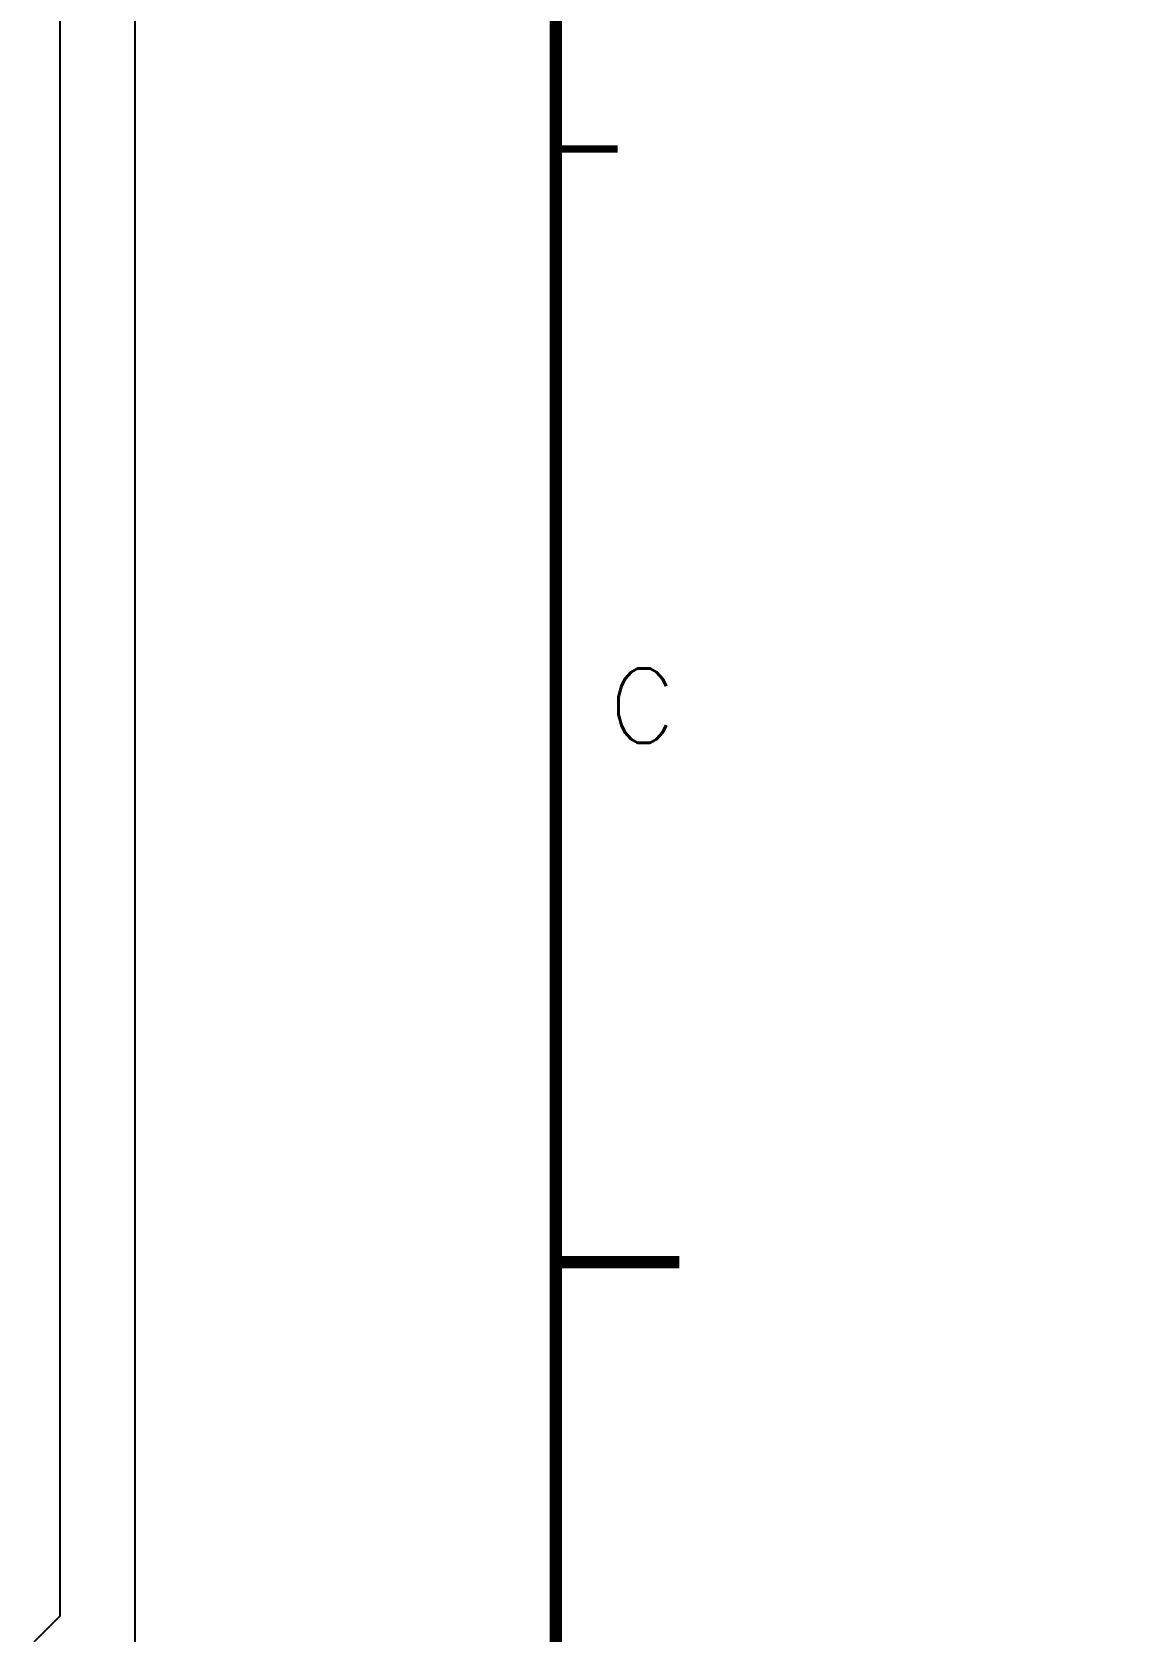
# Model space of a CAD drawing. Extents: x 295 to 953, y 10 to 290.
# Drawn here: x 860.8 to 905.3, y 135.1 to 199.7 of the extents above; entities that cross this region are included whole.
import ezdxf
from ezdxf.enums import TextEntityAlignment as Align

# ---------------------------------------------------------------- set-up
doc = ezdxf.new("R2010")
doc.units = 0
doc.header["$LTSCALE"] = 5
doc.header["$MEASUREMENT"] = 0
doc.layers.get('0').update_dxf_attribs({"linetype": 'CONTINUOUS', "lineweight": 25})
doc.layers.add('6', color=6, linetype='CONTINUOUS', lineweight=13)
for name, color, linetype in [('DV-PEI-A6_TOP', 5, 'CONTINUOUS'), ('문자', 4, 'CONTINUOUS'), ('테두리', 3, 'CONTINUOUS')]:
    doc.layers.add(name, color=color, linetype=linetype)
doc.styles.get("Standard").update_dxf_attribs({"font": 'simplex.shx'})
doc.styles.add('굴림체', font='')
doc.styles.get('굴림체').set_extended_font_data('GulimChe')

# ---------------------------------------------------------------- blocks, each defined once
blk = doc.blocks.new('C')
at = {"layer": '테두리'}
blk.add_line((405, 285), (405, 15), dxfattribs=at)
for points, const_width in [([(15, 285), (15, 15), (405, 15), (405, 285), (15, 285)], 0.5), ([(407.5, 195), (405, 195)], 0.3), ([(410, 150), (405, 150)], 0.5)]:
    blk.add_lwpolyline(points, dxfattribs=dict(at, const_width=const_width))
at = {"layer": '문자'}
blk.add_text('C', height=3, dxfattribs=at).set_placement((408.5, 172.5), align=Align.MIDDLE)

msp = doc.modelspace()

# ---------------------------------------------------------------- linework, layer by layer
at = {"layer": 'DV-PEI-A6_TOP', "color": 7}
for p, q in [((864.974, 84.899), (864.974, 255.094)), ((861.919, 229.892), (861.919, 135.69)), ((861.919, 135.69), (858.267, 132.038))]:
    msp.add_line(p, q, dxfattribs=at)

# ---------------------------------------------------------------- block references
msp.add_blockref('C', (476.978, 0))

# ---------------------------------------------------------------- texts
at = {"layer": '6', "color": 4, "insert": (905.282, 137.416), "char_height": 3, "width": 36.96202, "attachment_point": 4, "style": '굴림체'}
msp.add_mtext('{\\f굴림|b0|i0|c129;\\C7;', dxfattribs=at)

doc.saveas('drawing.dxf')
